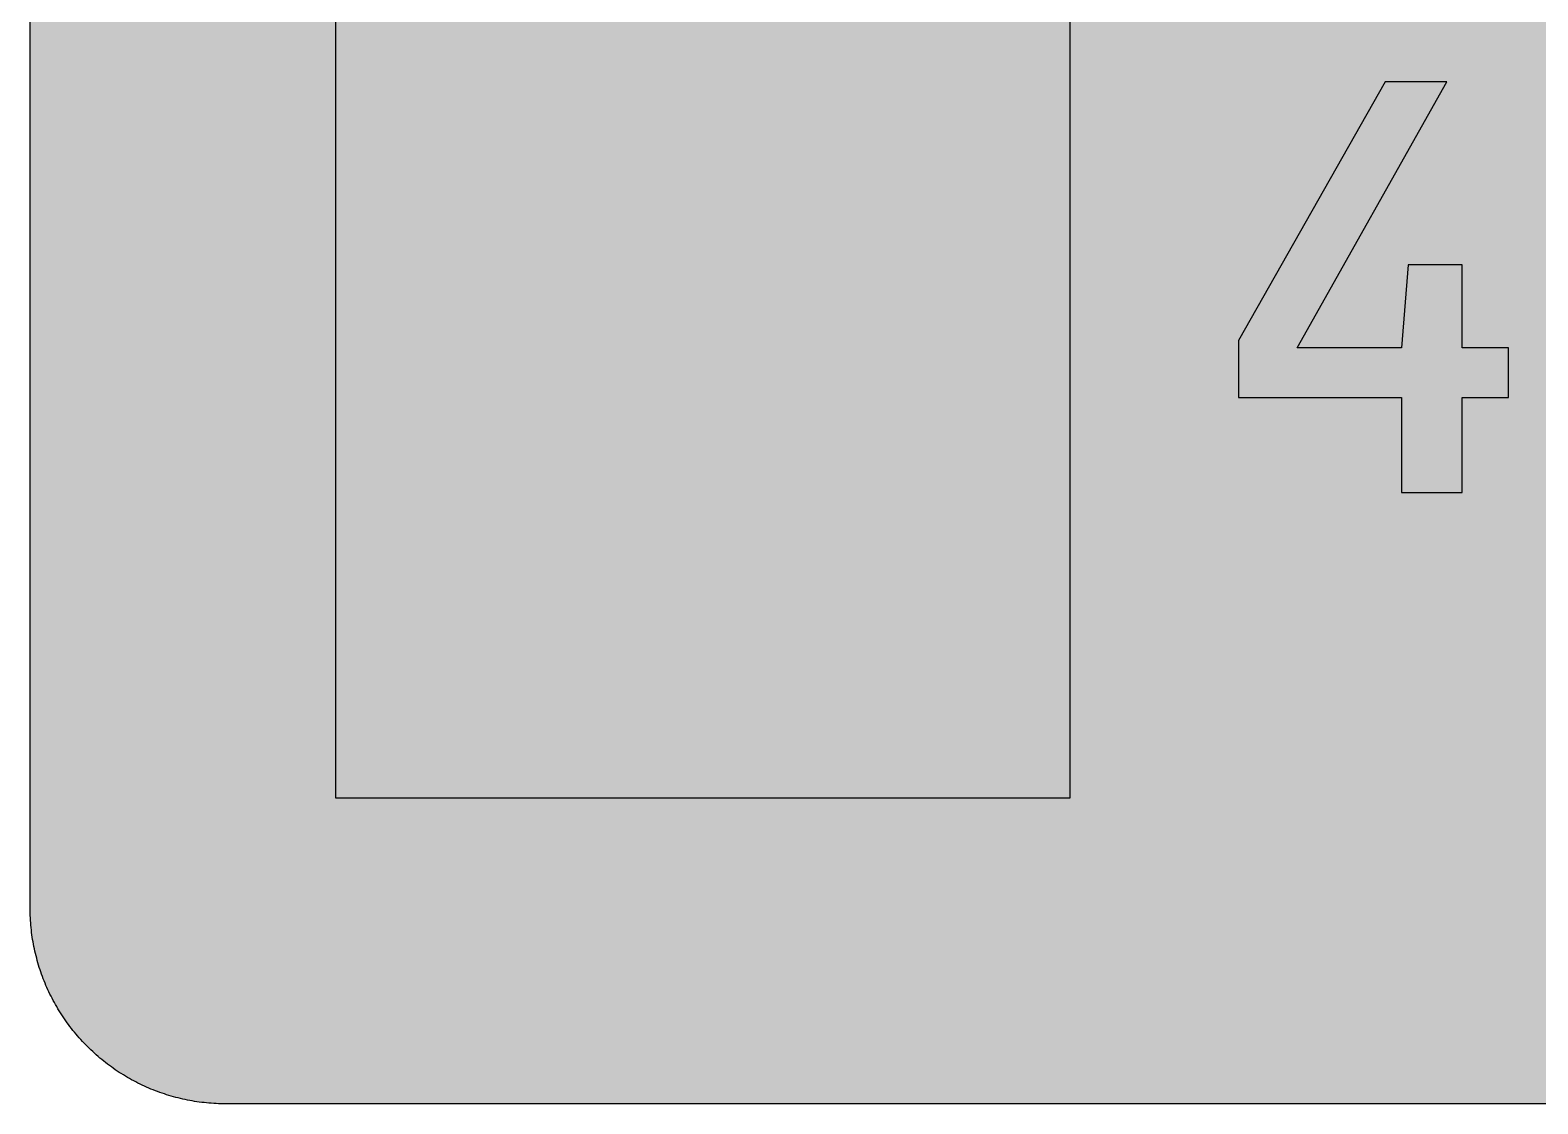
# Model space of a CAD drawing. Header units: millimetres. Extents: x 0 to 212, y 0 to 116.
# Drawn here: x 0.1 to 108.8, y 0.1 to 77.5 of the extents above; entities that cross this region are included whole.
import ezdxf

# ---------------------------------------------------------------- set-up
doc = ezdxf.new("R2010")
doc.units = ezdxf.units.MM

msp = doc.modelspace()

# ---------------------------------------------------------------- hatches: boundary and pattern name
for color, points in [(254, [(14.1633, 0.0536), (13.9878, 0.0533), (13.8125, 0.0559), (13.6373, 0.061), (13.462, 0.0686), (13.2893, 0.0787), (13.114, 0.0914), (12.9413, 0.1041), (12.7686, 0.1219), (12.5959, 0.1397), (12.4231, 0.16), (12.2504, 0.1829), (12.0777, 0.2057), (11.9075, 0.2337), (11.7373, 0.2616), (11.5672, 0.2921), (11.397, 0.3251), (11.2268, 0.3607), (11.0592, 0.3988), (10.8915, 0.4369), (10.7239, 0.4775), (10.5562, 0.5207), (10.3886, 0.5664), (10.2235, 0.6121), (10.0584, 0.6629), (9.8933, 0.7137), (9.7307, 0.7671), (9.5682, 0.8204), (9.4056, 0.8788), (9.2431, 0.9373), (9.083, 0.9982), (8.923, 1.0617), (8.763, 1.1252), (8.6055, 1.1938), (8.4455, 1.2624), (8.2906, 1.331), (8.1331, 1.4046), (7.9781, 1.4783), (7.8232, 1.5545), (7.6708, 1.6332), (7.5184, 1.7145), (7.366, 1.7958), (7.2161, 1.8796), (7.0663, 1.966), (6.919, 2.0523), (6.7716, 2.1438), (6.6243, 2.2352), (6.4795, 2.3266), (6.3348, 2.4232), (6.19, 2.5197), (6.0477, 2.6187), (5.908, 2.7178), (5.7683, 2.8194), (5.6286, 2.9235), (5.4915, 3.0302), (5.3543, 3.1369), (5.2197, 3.2461), (5.0851, 3.3579), (4.953, 3.4722), (4.8209, 3.5865), (4.6914, 3.7033), (4.5644, 3.8202), (4.4348, 3.9395), (4.3104, 4.0615), (4.1859, 4.1859), (4.0615, 4.3104), (3.9395, 4.4348), (3.8202, 4.5618), (3.7033, 4.6914), (3.5865, 4.8209), (3.4722, 4.953), (3.3579, 5.0851), (3.2487, 5.2197), (3.1369, 5.3543), (3.0302, 5.4915), (2.9235, 5.6286), (2.8194, 5.7683), (2.7178, 5.908), (2.6187, 6.0477), (2.5197, 6.19), (2.4232, 6.3348), (2.3266, 6.477), (2.2352, 6.6243), (2.1438, 6.7691), (2.0523, 6.919), (1.966, 7.0663), (1.8796, 7.2161), (1.7958, 7.366), (1.7145, 7.5184), (1.6332, 7.6708), (1.5545, 7.8232), (1.4783, 7.9781), (1.4046, 8.1331), (1.331, 8.2906), (1.2598, 8.4455), (1.1913, 8.603), (1.1252, 8.763), (1.0592, 8.923), (0.9982, 9.083), (0.9373, 9.2431), (0.8763, 9.4056), (0.8204, 9.5682), (0.7645, 9.7307), (0.7112, 9.8933), (0.6604, 10.0584), (0.6121, 10.2235), (0.5639, 10.3911), (0.5207, 10.5562), (0.4775, 10.7239), (0.4343, 10.8915), (0.3962, 11.0592), (0.3607, 11.2268), (0.3251, 11.397), (0.2921, 11.5672), (0.2616, 11.7373), (0.2311, 11.9075), (0.2057, 12.0802), (0.1803, 12.2504), (0.1575, 12.4231), (0.1372, 12.5959), (0.1194, 12.7686), (0.1041, 12.9413), (0.0889, 13.1166), (0.0787, 13.2893), (0.0686, 13.4645), (0.061, 13.6373), (0.0559, 13.8125), (0.0508, 13.9878), (0.0508, 14.163), (0.0522, 102.3592), (0.0508, 102.5322), (0.0559, 102.7074), (0.061, 102.8827), (0.0686, 103.058), (0.0787, 103.2307), (0.0889, 103.4059), (0.1041, 103.5787), (0.1194, 103.7514), (0.1372, 103.9241), (0.1575, 104.0968), (0.1803, 104.2695), (0.2057, 104.4423), (0.2311, 104.6124), (0.2616, 104.7826), (0.2921, 104.9528), (0.3251, 105.123), (0.3607, 105.2932), (0.3962, 105.4608), (0.4343, 105.6284), (0.4775, 105.7961), (0.5207, 105.9637), (0.5639, 106.1314), (0.6121, 106.2965), (0.6604, 106.4616), (0.7112, 106.6267), (0.7645, 106.7892), (0.8204, 106.9518), (0.8763, 107.1143), (0.9373, 107.2769), (0.9982, 107.4369), (1.0592, 107.5969), (1.1252, 107.757), (1.1913, 107.9144), (1.2598, 108.0745), (1.331, 108.2294), (1.4046, 108.3869), (1.4783, 108.5418), (1.5545, 108.6968), (1.6332, 108.8492), (1.7145, 109.0016), (1.7958, 109.154), (1.8796, 109.3038), (1.966, 109.4537), (2.0523, 109.601), (2.1438, 109.7483), (2.2352, 109.8956), (2.3266, 110.0404), (2.4232, 110.1852), (2.5197, 110.33), (2.6187, 110.4722), (2.7178, 110.6119), (2.8194, 110.7516), (2.9235, 110.8913), (3.0302, 111.0285), (3.1369, 111.1656), (3.2487, 111.3003), (3.3579, 111.4349), (3.4722, 111.567), (3.5865, 111.699), (3.7033, 111.8286), (3.8202, 111.9556), (3.9395, 112.0851), (4.0615, 112.2096), (4.1859, 112.334), (4.3104, 112.4585), (4.4348, 112.5804), (4.5644, 112.6998), (4.6914, 112.8166), (4.8209, 112.9335), (4.953, 113.0478), (5.0851, 113.1621), (5.2197, 113.2713), (5.3543, 113.3831), (5.4915, 113.4897), (5.6286, 113.5964), (5.7683, 113.7006), (5.908, 113.8022), (6.0477, 113.9012), (6.19, 114.0003), (6.3348, 114.0968), (6.4795, 114.1933), (6.6243, 114.2848), (6.7716, 114.3762), (6.919, 114.4676), (7.0663, 114.554), (7.2161, 114.6404), (7.366, 114.7242), (7.5184, 114.8055), (7.6708, 114.8867), (7.8232, 114.9655), (7.9781, 115.0417), (8.1331, 115.1153), (8.2906, 115.189), (8.4455, 115.2601), (8.6055, 115.3287), (8.763, 115.3947), (8.923, 115.4608), (9.083, 115.5217), (9.2431, 115.5827), (9.4056, 115.6437), (9.5682, 115.6995), (9.7307, 115.7554), (9.8933, 115.8088), (10.0584, 115.8596), (10.2235, 115.9078), (10.3886, 115.9561), (10.5562, 115.9993), (10.7239, 116.0424), (10.8915, 116.0856), (11.0592, 116.1237), (11.2268, 116.1593), (11.397, 116.1948), (11.5672, 116.2279), (11.7373, 116.2583), (11.9075, 116.2888), (12.0777, 116.3142), (12.2504, 116.3396), (12.4231, 116.3625), (12.5959, 116.3828), (12.7686, 116.4006), (12.9413, 116.4158), (13.114, 116.4311), (13.2893, 116.4412), (13.462, 116.4514), (13.6373, 116.459), (13.8125, 116.4641), (13.9878, 116.4692), (14.163, 116.4692), (197.6078, 116.4703), (197.7822, 116.4692), (197.9574, 116.4641), (198.1327, 116.459), (198.3054, 116.4514), (198.4807, 116.4412), (198.6534, 116.4311), (198.8287, 116.4158), (199.0014, 116.4006), (199.1741, 116.3828), (199.3468, 116.3625), (199.5195, 116.3396), (199.6897, 116.3142), (199.8624, 116.2888), (200.0326, 116.2583), (200.2028, 116.2279), (200.373, 116.1948), (200.5432, 116.1593), (200.7108, 116.1237), (200.8784, 116.0856), (201.0461, 116.0424), (201.2137, 115.9993), (201.3788, 115.9561), (201.5465, 115.9078), (201.7116, 115.8596), (201.8767, 115.8088), (202.0392, 115.7554), (202.2018, 115.6995), (202.3643, 115.6437), (202.5269, 115.5827), (202.6869, 115.5217), (202.8469, 115.4608), (203.007, 115.3947), (203.167, 115.3287), (203.3245, 115.2601), (203.4794, 115.189), (203.6369, 115.1153), (203.7918, 115.0417), (203.9468, 114.9655), (204.0992, 114.8867), (204.2516, 114.8055), (204.404, 114.7242), (204.5538, 114.6404), (204.7037, 114.554), (204.8535, 114.4676), (205.0009, 114.3762), (205.1456, 114.2848), (205.293, 114.1933), (205.4352, 114.0968), (205.58, 114.0003), (205.7222, 113.9012), (205.8619, 113.8022), (206.0016, 113.7006), (206.1413, 113.5964), (206.2785, 113.4897), (206.4156, 113.3831), (206.5503, 113.2713), (206.6849, 113.1621), (206.817, 113.0478), (206.949, 112.9335), (207.0786, 112.8166), (207.2081, 112.6998), (207.3351, 112.5804), (207.4596, 112.4585), (207.584, 112.334), (207.7085, 112.2096), (207.8304, 112.0851), (207.9498, 111.9556), (208.0666, 111.8286), (208.1835, 111.699), (208.2978, 111.567), (208.4121, 111.4349), (208.5238, 111.3003), (208.6331, 111.1656), (208.7397, 111.0285), (208.8464, 110.8913), (208.9506, 110.7516), (209.0522, 110.6119), (209.1512, 110.4722), (209.2503, 110.33), (209.3468, 110.1852), (209.4433, 110.0404), (209.5348, 109.8956), (209.6262, 109.7483), (209.7176, 109.601), (209.804, 109.4537), (209.8904, 109.3038), (209.9742, 109.154), (210.0555, 109.0016), (210.1367, 108.8492), (210.2155, 108.6968), (210.2917, 108.5418), (210.3653, 108.3869), (210.439, 108.2294), (210.5076, 108.0745), (210.5762, 107.9144), (210.6447, 107.757), (210.7082, 107.5969), (210.7717, 107.4369), (210.8327, 107.2769), (210.8911, 107.1143), (210.9495, 106.9518), (211.0029, 106.7892), (211.0562, 106.6267), (211.107, 106.4616), (211.1578, 106.2965), (211.2035, 106.1314), (211.2493, 105.9637), (211.2924, 105.7961), (211.3331, 105.6284), (211.3712, 105.4608), (211.4093, 105.2932), (211.4448, 105.123), (211.4779, 104.9528), (211.5083, 104.7826), (211.5363, 104.6124), (211.5642, 104.4423), (211.5871, 104.2695), (211.6099, 104.0968), (211.6303, 103.9241), (211.648, 103.7514), (211.6658, 103.5787), (211.6785, 103.4059), (211.6912, 103.2307), (211.7014, 103.058), (211.709, 102.8827), (211.7141, 102.7074), (211.7166, 102.5322), (211.7166, 102.3569), (211.7189, 14.1647), (211.7166, 13.9878), (211.7141, 13.8125), (211.709, 13.6373), (211.7014, 13.4645), (211.6912, 13.2893), (211.6785, 13.1166), (211.6658, 12.9413), (211.648, 12.7686), (211.6303, 12.5959), (211.6099, 12.4231), (211.5871, 12.2504), (211.5642, 12.0802), (211.5363, 11.9075), (211.5083, 11.7373), (211.4779, 11.5672), (211.4448, 11.397), (211.4093, 11.2268), (211.3712, 11.0592), (211.3331, 10.8915), (211.2924, 10.7239), (211.2493, 10.5562), (211.2035, 10.3911), (211.1578, 10.2235), (211.107, 10.0584), (211.0562, 9.8933), (211.0029, 9.7307), (210.9495, 9.5682), (210.8911, 9.4056), (210.8327, 9.2431), (210.7717, 9.083), (210.7082, 8.923), (210.6447, 8.763), (210.5762, 8.603), (210.5076, 8.4455), (210.439, 8.2906), (210.3653, 8.1331), (210.2917, 7.9781), (210.2155, 7.8232), (210.1367, 7.6708), (210.0555, 7.5184), (209.9742, 7.366), (209.8904, 7.2161), (209.804, 7.0663), (209.7176, 6.919), (209.6262, 6.7691), (209.5348, 6.6243), (209.4433, 6.477), (209.3468, 6.3348), (209.2503, 6.19), (209.1512, 6.0477), (209.0522, 5.908), (208.9506, 5.7683), (208.8464, 5.6286), (208.7397, 5.4915), (208.6331, 5.3543), (208.5238, 5.2197), (208.4121, 5.0851), (208.2978, 4.953), (208.1835, 4.8209), (208.0666, 4.6914), (207.9498, 4.5618), (207.8304, 4.4348), (207.7085, 4.3104), (207.584, 4.1859), (207.4596, 4.0615), (207.3351, 3.9395), (207.2081, 3.8202), (207.0786, 3.7033), (206.949, 3.5865), (206.817, 3.4722), (206.6849, 3.3579), (206.5503, 3.2461), (206.4156, 3.1369), (206.2785, 3.0302), (206.1413, 2.9235), (206.0016, 2.8194), (205.8619, 2.7178), (205.7222, 2.6187), (205.58, 2.5197), (205.4352, 2.4232), (205.293, 2.3266), (205.1456, 2.2352), (205.0009, 2.1438), (204.8535, 2.0523), (204.7037, 1.966), (204.5538, 1.8796), (204.404, 1.7958), (204.2516, 1.7145), (204.0992, 1.6332), (203.9468, 1.5545), (203.7918, 1.4783), (203.6369, 1.4046), (203.4794, 1.331), (203.3245, 1.2624), (203.167, 1.1938), (203.007, 1.1252), (202.8469, 1.0617), (202.6869, 0.9982), (202.5269, 0.9373), (202.3643, 0.8788), (202.2018, 0.8204), (202.0392, 0.7671), (201.8767, 0.7137), (201.7116, 0.6629), (201.5465, 0.6121), (201.3788, 0.5664), (201.2137, 0.5207), (201.0461, 0.4775), (200.8784, 0.4369), (200.7108, 0.3988), (200.5432, 0.3607), (200.373, 0.3251), (200.2028, 0.2921), (200.0326, 0.2616), (199.8624, 0.2337), (199.6897, 0.2057), (199.5195, 0.1829), (199.3468, 0.16), (199.1741, 0.1397), (199.0014, 0.1219), (198.8287, 0.1041), (198.6534, 0.0914), (198.4807, 0.0787), (198.3054, 0.0686), (198.1327, 0.061), (197.9574, 0.0559), (197.7822, 0.0533), (197.6069, 0.0533)]), (144, [(22.1008, 92.6578), (75.0175, 92.6578), (75.0175, 22.1022), (22.1008, 22.1022)]), (59, [(106.6631, 51.0078), (106.6631, 54.6072), (103.3184, 54.6072), (103.3184, 60.5755), (99.4241, 60.5755), (98.9584, 54.6072), (91.4231, 54.6072), (102.2174, 73.7842), (97.7731, 73.7842), (87.1897, 55.1145), (87.1897, 51.0078), (98.9584, 51.0078), (98.9584, 44.1508), (103.3184, 44.1508), (103.3184, 51.0078)])]:
    msp.add_hatch(color=color).paths.add_polyline_path(points)
h = msp.add_hatch(color=59)
h.paths.add_polyline_path([(14.1633, 3.5814), (13.8887, 3.5839), (13.6169, 3.5941), (13.3477, 3.6119), (13.081, 3.6347), (12.8143, 3.6652), (12.5501, 3.7008), (12.2885, 3.7465), (12.0294, 3.7948), (11.7729, 3.8506), (11.5164, 3.9141), (11.2649, 3.9827), (11.016, 4.0564), (10.7671, 4.1351), (10.5232, 4.2215), (10.2819, 4.3129), (10.0432, 4.412), (9.8069, 4.5161), (9.5733, 4.6228), (9.3447, 4.7371), (9.1186, 4.8565), (8.8951, 4.9809), (8.6741, 5.113), (8.4582, 5.2476), (8.2448, 5.3873), (8.0366, 5.5321), (7.8308, 5.682), (7.6276, 5.8369), (7.4295, 5.9969), (7.2365, 6.1595), (7.046, 6.3297), (6.8605, 6.5024), (6.6777, 6.6802), (6.5024, 6.8605), (6.3271, 7.046), (6.1595, 7.2365), (5.9969, 7.432), (5.8369, 7.6302), (5.682, 7.8308), (5.5321, 8.0366), (5.3873, 8.2448), (5.2451, 8.4582), (5.1105, 8.6741), (4.9809, 8.8951), (4.8565, 9.1186), (4.7371, 9.3447), (4.6228, 9.5758), (4.5136, 9.8069), (4.4094, 10.0432), (4.3129, 10.2819), (4.2215, 10.5232), (4.1351, 10.7696), (4.0538, 11.016), (3.9802, 11.2649), (3.9116, 11.5189), (3.8506, 11.7729), (3.7948, 12.0294), (3.744, 12.2911), (3.7008, 12.5527), (3.6627, 12.8143), (3.6322, 13.081), (3.6093, 13.3502), (3.5916, 13.6195), (3.5814, 13.8913), (3.5789, 14.163), (3.58, 102.3592), (3.5814, 102.6312), (3.5916, 102.903), (3.6093, 103.1723), (3.6322, 103.439), (3.6627, 103.7057), (3.7008, 103.9698), (3.744, 104.2314), (3.7948, 104.4905), (3.8506, 104.7471), (3.9116, 105.0036), (3.9802, 105.2551), (4.0538, 105.504), (4.1351, 105.7529), (4.2215, 105.9967), (4.3129, 106.238), (4.4094, 106.4768), (4.5136, 106.713), (4.6228, 106.9467), (4.7371, 107.1753), (4.8565, 107.4014), (4.9809, 107.6249), (5.1105, 107.8459), (5.2451, 108.0618), (5.3873, 108.2751), (5.5321, 108.4834), (5.682, 108.6891), (5.8369, 108.8923), (5.9969, 109.0905), (6.1595, 109.2835), (6.3271, 109.474), (6.5024, 109.6594), (6.6777, 109.8423), (6.8605, 110.0176), (7.046, 110.1928), (7.2365, 110.3605), (7.4295, 110.523), (7.6276, 110.683), (7.8308, 110.838), (8.0366, 110.9878), (8.2448, 111.1326), (8.4582, 111.2749), (8.6741, 111.4095), (8.8951, 111.539), (9.1186, 111.6635), (9.3447, 111.7829), (9.5733, 111.8972), (9.8069, 112.0064), (10.0432, 112.1105), (10.2819, 112.207), (10.5232, 112.2985), (10.7671, 112.3848), (11.016, 112.4661), (11.2649, 112.5398), (11.5164, 112.6084), (11.7729, 112.6693), (12.0294, 112.7252), (12.2885, 112.776), (12.5501, 112.8192), (12.8143, 112.8573), (13.081, 112.8878), (13.3477, 112.9106), (13.6169, 112.9284), (13.8887, 112.9386), (14.163, 112.9411), (197.6078, 112.9425), (197.8787, 112.9386), (198.1505, 112.9284), (198.4197, 112.9106), (198.689, 112.8878), (198.9557, 112.8573), (199.2173, 112.8192), (199.4789, 112.776), (199.7405, 112.7252), (199.9971, 112.6693), (200.2511, 112.6084), (200.5051, 112.5398), (200.754, 112.4661), (201.0004, 112.3848), (201.2467, 112.2985), (201.488, 112.207), (201.7268, 112.1105), (201.963, 112.0064), (202.1942, 111.8972), (202.4253, 111.7829), (202.6514, 111.6635), (202.8749, 111.539), (203.0959, 111.4095), (203.3118, 111.2749), (203.5251, 111.1326), (203.7334, 110.9878), (203.9391, 110.838), (204.1398, 110.683), (204.3379, 110.523), (204.5335, 110.3605), (204.724, 110.1928), (204.9094, 110.0176), (205.0898, 109.8423), (205.2676, 109.6594), (205.4403, 109.474), (205.6105, 109.2835), (205.773, 109.0905), (205.933, 108.8923), (206.088, 108.6891), (206.2378, 108.4834), (206.3826, 108.2751), (206.5223, 108.0618), (206.6569, 107.8459), (206.789, 107.6249), (206.9135, 107.4014), (207.0329, 107.1753), (207.1472, 106.9467), (207.2538, 106.713), (207.358, 106.4768), (207.457, 106.238), (207.5485, 105.9967), (207.6348, 105.7529), (207.7136, 105.504), (207.7872, 105.2551), (207.8558, 105.0036), (207.9193, 104.7471), (207.9752, 104.4905), (208.0235, 104.2314), (208.0692, 103.9698), (208.1047, 103.7057), (208.1352, 103.439), (208.1581, 103.1723), (208.1759, 102.903), (208.186, 102.6312), (208.1911, 102.3569), (208.1911, 14.1647), (208.186, 13.8913), (208.1759, 13.6195), (208.1581, 13.3502), (208.1352, 13.081), (208.1047, 12.8143), (208.0692, 12.5527), (208.0235, 12.2911), (207.9752, 12.0294), (207.9193, 11.7729), (207.8558, 11.5189), (207.7872, 11.2649), (207.7136, 11.016), (207.6348, 10.7696), (207.5485, 10.5232), (207.457, 10.2819), (207.358, 10.0432), (207.2538, 9.8069), (207.1472, 9.5758), (207.0329, 9.3447), (206.9135, 9.1186), (206.789, 8.8951), (206.6569, 8.6741), (206.5223, 8.4582), (206.3826, 8.2448), (206.2378, 8.0366), (206.088, 7.8308), (205.933, 7.6302), (205.773, 7.432), (205.6105, 7.2365), (205.4403, 7.046), (205.2676, 6.8605), (205.0898, 6.6802), (204.9094, 6.5024), (204.724, 6.3297), (204.5335, 6.1595), (204.3379, 5.9969), (204.1398, 5.8369), (203.9391, 5.682), (203.7334, 5.5321), (203.5251, 5.3873), (203.3118, 5.2476), (203.0959, 5.113), (202.8749, 4.9809), (202.6514, 4.8565), (202.4253, 4.7371), (202.1942, 4.6228), (201.963, 4.5161), (201.7268, 4.412), (201.488, 4.3129), (201.2467, 4.2215), (201.0004, 4.1351), (200.754, 4.0564), (200.5051, 3.9827), (200.2511, 3.9141), (199.9971, 3.8506), (199.7405, 3.7948), (199.4789, 3.7465), (199.2173, 3.7008), (198.9557, 3.6652), (198.689, 3.6347), (198.4197, 3.6119), (198.1505, 3.5941), (197.8787, 3.5839), (197.6069, 3.5789)])
h.paths.add_polyline_path([(14.1633, 8.8731), (14.0259, 8.8748), (13.8887, 8.8798), (13.7541, 8.8875), (13.622, 8.9002), (13.4874, 8.9154), (13.3553, 8.9332), (13.2258, 8.9535), (13.0962, 8.9789), (12.9667, 9.0068), (12.8397, 9.0373), (12.7127, 9.0729), (12.5882, 9.1084), (12.4663, 9.1491), (12.3419, 9.1923), (12.2225, 9.238), (12.1031, 9.2888), (11.9837, 9.3396), (11.8694, 9.3929), (11.7526, 9.4513), (11.6408, 9.5098), (11.5291, 9.5733), (11.4198, 9.6368), (11.3106, 9.7053), (11.2039, 9.7765), (11.0998, 9.8476), (10.9957, 9.9238), (10.8966, 10), (10.7975, 10.0787), (10.6985, 10.1625), (10.6045, 10.2464), (10.5105, 10.3327), (10.4216, 10.4216), (10.3327, 10.5131), (10.2464, 10.6045), (10.16, 10.701), (10.0787, 10.7975), (10, 10.8966), (9.9212, 10.9982), (9.8476, 11.0998), (9.7739, 11.2039), (9.7053, 11.3106), (9.6368, 11.4198), (9.5707, 11.5291), (9.5098, 11.6408), (9.4488, 11.7551), (9.3929, 11.8694), (9.337, 11.9863), (9.2862, 12.1031), (9.238, 12.2225), (9.1923, 12.3444), (9.1491, 12.4663), (9.1084, 12.5908), (9.0703, 12.7152), (9.0373, 12.8397), (9.0068, 12.9692), (8.9789, 13.0962), (8.9535, 13.2258), (8.9306, 13.3579), (8.9129, 13.4899), (8.8976, 13.622), (8.8849, 13.7566), (8.8773, 13.8913), (8.8722, 14.0259), (8.8697, 14.163), (8.8717, 102.3592), (8.8722, 102.4941), (8.8773, 102.6312), (8.8849, 102.7659), (8.8976, 102.8979), (8.9129, 103.0326), (8.9306, 103.1646), (8.9535, 103.2942), (8.9789, 103.4237), (9.0068, 103.5533), (9.0373, 103.6803), (9.0703, 103.8073), (9.1084, 103.9317), (9.1491, 104.0536), (9.1923, 104.1781), (9.238, 104.2975), (9.2862, 104.4169), (9.337, 104.5362), (9.3929, 104.6505), (9.4488, 104.7674), (9.5098, 104.8791), (9.5707, 104.9909), (9.6368, 105.1001), (9.7053, 105.2093), (9.7739, 105.316), (9.8476, 105.4202), (9.9212, 105.5243), (10, 105.6234), (10.0787, 105.7224), (10.16, 105.8215), (10.2464, 105.9155), (10.3327, 106.0094), (10.4216, 106.0983), (10.5105, 106.1872), (10.6045, 106.2736), (10.6985, 106.36), (10.7975, 106.4412), (10.8966, 106.52), (10.9957, 106.5987), (11.0998, 106.6724), (11.2039, 106.746), (11.3106, 106.8146), (11.4198, 106.8832), (11.5291, 106.9492), (11.6408, 107.0102), (11.7526, 107.0712), (11.8694, 107.127), (11.9837, 107.1829), (12.1031, 107.2337), (12.2225, 107.282), (12.3419, 107.3277), (12.4663, 107.3709), (12.5882, 107.4115), (12.7127, 107.4496), (12.8397, 107.4826), (12.9667, 107.5131), (13.0962, 107.5411), (13.2258, 107.5665), (13.3553, 107.5893), (13.4874, 107.6071), (13.622, 107.6223), (13.7541, 107.635), (13.8887, 107.6427), (14.0259, 107.6477), (14.163, 107.6503), (197.6078, 107.6508), (197.7441, 107.6477), (197.8787, 107.6427), (198.0133, 107.635), (198.1479, 107.6223), (198.28, 107.6071), (198.4121, 107.5893), (198.5442, 107.5665), (198.6737, 107.5411), (198.8007, 107.5131), (198.9303, 107.4826), (199.0547, 107.4496), (199.1792, 107.4115), (199.3036, 107.3709), (199.4256, 107.3277), (199.5475, 107.282), (199.6669, 107.2337), (199.7837, 107.1829), (199.9005, 107.127), (200.0148, 107.0712), (200.1291, 107.0102), (200.2409, 106.9492), (200.3501, 106.8832), (200.4593, 106.8146), (200.566, 106.746), (200.6702, 106.6724), (200.7718, 106.5987), (200.8734, 106.52), (200.9724, 106.4412), (201.0689, 106.36), (201.1655, 106.2736), (201.2569, 106.1872), (201.3483, 106.0983), (201.4372, 106.0094), (201.5236, 105.9155), (201.6074, 105.8215), (201.6912, 105.7224), (201.77, 105.6234), (201.8462, 105.5243), (201.9224, 105.4202), (201.9935, 105.316), (202.0646, 105.2093), (202.1332, 105.1001), (202.1967, 104.9909), (202.2602, 104.8791), (202.3186, 104.7674), (202.377, 104.6505), (202.4304, 104.5362), (202.4812, 104.4169), (202.532, 104.2975), (202.5777, 104.1781), (202.6209, 104.0536), (202.6615, 103.9317), (202.6971, 103.8073), (202.7326, 103.6803), (202.7631, 103.5533), (202.7911, 103.4237), (202.8165, 103.2942), (202.8368, 103.1646), (202.8546, 103.0326), (202.8698, 102.8979), (202.8825, 102.7659), (202.8901, 102.6312), (202.8952, 102.4941), (202.8977, 102.3569), (202.8994, 14.1647), (202.8952, 14.0259), (202.8901, 13.8913), (202.8825, 13.7566), (202.8698, 13.622), (202.8546, 13.4899), (202.8368, 13.3579), (202.8165, 13.2258), (202.7911, 13.0962), (202.7631, 12.9692), (202.7326, 12.8397), (202.6971, 12.7152), (202.6615, 12.5908), (202.6209, 12.4663), (202.5777, 12.3444), (202.532, 12.2225), (202.4812, 12.1031), (202.4304, 11.9863), (202.377, 11.8694), (202.3186, 11.7551), (202.2602, 11.6408), (202.1967, 11.5291), (202.1332, 11.4198), (202.0646, 11.3106), (201.9935, 11.2039), (201.9224, 11.0998), (201.8462, 10.9982), (201.77, 10.8966), (201.6912, 10.7975), (201.6074, 10.701), (201.5236, 10.6045), (201.4372, 10.5131), (201.3483, 10.4216), (201.2569, 10.3327), (201.1655, 10.2464), (201.0689, 10.1625), (200.9724, 10.0787), (200.8734, 10), (200.7718, 9.9238), (200.6702, 9.8476), (200.566, 9.7765), (200.4593, 9.7053), (200.3501, 9.6368), (200.2409, 9.5733), (200.1291, 9.5098), (200.0148, 9.4513), (199.9005, 9.3929), (199.7837, 9.3396), (199.6669, 9.2888), (199.5475, 9.238), (199.4256, 9.1923), (199.3036, 9.1491), (199.1792, 9.1084), (199.0547, 9.0729), (198.9303, 9.0373), (198.8007, 9.0068), (198.6737, 8.9789), (198.5442, 8.9535), (198.4121, 8.9332), (198.28, 8.9154), (198.1479, 8.9002), (198.0133, 8.8875), (197.8787, 8.8798), (197.7441, 8.8748), (197.6069, 8.8722)], flags=16)
h = msp.add_hatch(color=254)
h.paths.add_polyline_path([(48.5592, 62.0832), (44.4638, 77.3698), (52.6563, 77.3698)])
h.paths.add_polyline_path([(40.4068, 26.8055), (40.3733, 26.8046), (40.3403, 26.8046), (40.3098, 26.8072), (40.2768, 26.8097), (40.2463, 26.8148), (40.2133, 26.8199), (40.1828, 26.8249), (40.1523, 26.83), (40.1218, 26.8351), (40.0914, 26.8427), (40.0609, 26.8529), (40.0329, 26.8605), (40.0025, 26.8707), (39.9745, 26.8808), (39.9466, 26.891), (39.9161, 26.9037), (39.8882, 26.9138), (39.8628, 26.9265), (39.8348, 26.9418), (39.8069, 26.9545), (39.7815, 26.9697), (39.7561, 26.985), (39.7281, 27.0027), (39.7053, 27.018), (39.6799, 27.0358), (39.6545, 27.0535), (39.6316, 27.0713), (39.6088, 27.0891), (39.5834, 27.1094), (39.563, 27.1297), (39.5402, 27.1501), (39.5173, 27.1704), (39.497, 27.1932), (39.4767, 27.2136), (39.4564, 27.2364), (39.4386, 27.2593), (39.4183, 27.2847), (39.4005, 27.3075), (39.3827, 27.3329), (39.3649, 27.3558), (39.3497, 27.3812), (39.3319, 27.4066), (39.3167, 27.4345), (39.3014, 27.4599), (39.2887, 27.4879), (39.276, 27.5133), (39.2633, 27.5412), (39.2506, 27.5692), (39.2379, 27.5971), (39.2278, 27.6276), (39.2176, 27.6555), (39.2074, 27.686), (39.1998, 27.7139), (39.1897, 27.7444), (39.1846, 27.7749), (39.177, 27.8054), (39.1719, 27.8359), (39.1668, 27.8663), (39.1617, 27.8994), (39.1566, 27.9298), (39.1541, 27.9603), (39.1541, 27.9933), (39.1516, 28.0264), (39.1516, 28.0568), (39.1527, 44.3657), (39.1516, 44.3967), (39.1541, 44.4297), (39.1541, 44.4602), (39.1566, 44.4932), (39.1617, 44.5237), (39.1668, 44.5567), (39.1719, 44.5872), (39.177, 44.6176), (39.1846, 44.6481), (39.1897, 44.6786), (39.1998, 44.7091), (39.2074, 44.737), (39.2176, 44.7675), (39.2278, 44.7954), (39.2379, 44.8234), (39.2506, 44.8539), (39.2633, 44.8818), (39.276, 44.9072), (39.2887, 44.9351), (39.3014, 44.9631), (39.3167, 44.9885), (39.3319, 45.0139), (39.3497, 45.0418), (39.3649, 45.0647), (39.3827, 45.0901), (39.4005, 45.1155), (39.4183, 45.1383), (39.4386, 45.1612), (39.4564, 45.1866), (39.4767, 45.2069), (39.497, 45.2298), (39.5173, 45.2526), (39.5402, 45.273), (39.563, 45.2933), (39.5834, 45.3136), (39.6088, 45.3314), (39.6316, 45.3517), (39.6545, 45.3695), (39.6799, 45.3873), (39.7053, 45.405), (39.7281, 45.4203), (39.7561, 45.4381), (39.7815, 45.4533), (39.8069, 45.4685), (39.8348, 45.4812), (39.8628, 45.4939), (39.8882, 45.5066), (39.9161, 45.5193), (39.9466, 45.532), (39.9745, 45.5422), (40.0025, 45.5524), (40.0329, 45.5625), (40.0609, 45.5701), (40.0914, 45.5803), (40.1218, 45.5854), (40.1523, 45.593), (40.1828, 45.5981), (40.2133, 45.6032), (40.2463, 45.6082), (40.2768, 45.6133), (40.3098, 45.6159), (40.3403, 45.6159), (40.3733, 45.6184), (40.4063, 45.6184), (56.7133, 45.6198), (56.7436, 45.6184), (56.7766, 45.6159), (56.8096, 45.6159), (56.8401, 45.6133), (56.8706, 45.6082), (56.9036, 45.6032), (56.9341, 45.5981), (56.9646, 45.593), (56.9951, 45.5854), (57.0255, 45.5803), (57.056, 45.5701), (57.084, 45.5625), (57.1144, 45.5524), (57.1424, 45.5422), (57.1729, 45.532), (57.2008, 45.5193), (57.2287, 45.5066), (57.2567, 45.4939), (57.2821, 45.4812), (57.31, 45.4685), (57.3354, 45.4533), (57.3634, 45.4381), (57.3888, 45.4203), (57.4142, 45.405), (57.437, 45.3873), (57.4624, 45.3695), (57.4853, 45.3517), (57.5107, 45.3314), (57.5335, 45.3136), (57.5564, 45.2933), (57.5767, 45.273), (57.5996, 45.2526), (57.6199, 45.2298), (57.6402, 45.2069), (57.6605, 45.1866), (57.6809, 45.1612), (57.6986, 45.1383), (57.7164, 45.1155), (57.7342, 45.0901), (57.752, 45.0647), (57.7672, 45.0418), (57.785, 45.0139), (57.8002, 44.9885), (57.8155, 44.9631), (57.8282, 44.9351), (57.8434, 44.9072), (57.8561, 44.8818), (57.8663, 44.8539), (57.879, 44.8234), (57.8891, 44.7954), (57.8993, 44.7675), (57.9095, 44.737), (57.9171, 44.7091), (57.9272, 44.6786), (57.9349, 44.6481), (57.9399, 44.6176), (57.945, 44.5872), (57.9501, 44.5567), (57.9552, 44.5237), (57.9603, 44.4932), (57.9628, 44.4602), (57.9653, 44.4297), (57.9653, 44.3967), (57.9653, 44.3636), (57.967, 28.0592), (57.9653, 28.0264), (57.9653, 27.9933), (57.9628, 27.9603), (57.9603, 27.9298), (57.9552, 27.8994), (57.9501, 27.8663), (57.945, 27.8359), (57.9399, 27.8054), (57.9349, 27.7749), (57.9272, 27.7444), (57.9171, 27.7139), (57.9095, 27.686), (57.8993, 27.6555), (57.8891, 27.6276), (57.879, 27.5971), (57.8663, 27.5692), (57.8561, 27.5412), (57.8434, 27.5133), (57.8282, 27.4879), (57.8155, 27.4599), (57.8002, 27.4345), (57.785, 27.4066), (57.7672, 27.3812), (57.752, 27.3558), (57.7342, 27.3329), (57.7164, 27.3075), (57.6986, 27.2847), (57.6809, 27.2593), (57.6605, 27.2364), (57.6402, 27.2136), (57.6199, 27.1932), (57.5996, 27.1704), (57.5767, 27.1501), (57.5564, 27.1297), (57.5335, 27.1094), (57.5107, 27.0891), (57.4853, 27.0713), (57.4624, 27.0535), (57.437, 27.0358), (57.4142, 27.018), (57.3888, 27.0027), (57.3634, 26.985), (57.3354, 26.9697), (57.31, 26.9545), (57.2821, 26.9418), (57.2567, 26.9265), (57.2287, 26.9138), (57.2008, 26.9037), (57.1729, 26.891), (57.1424, 26.8808), (57.1144, 26.8707), (57.084, 26.8605), (57.056, 26.8529), (57.0255, 26.8427), (56.9951, 26.8351), (56.9646, 26.83), (56.9341, 26.8249), (56.9036, 26.8199), (56.8706, 26.8148), (56.8401, 26.8097), (56.8096, 26.8072), (56.7766, 26.8046), (56.7436, 26.8046), (56.7131, 26.8046)], flags=16)
h.paths.add_polyline_path([(40.4068, 27.2754), (40.386, 27.2745), (40.3657, 27.2745), (40.3454, 27.2771), (40.325, 27.2771), (40.3047, 27.2796), (40.2869, 27.2821), (40.2666, 27.2872), (40.2488, 27.2898), (40.2285, 27.2948), (40.2107, 27.2999), (40.1904, 27.305), (40.1726, 27.3101), (40.1549, 27.3152), (40.1371, 27.3228), (40.1193, 27.3279), (40.1015, 27.3355), (40.0837, 27.3431), (40.066, 27.3507), (40.0482, 27.3609), (40.0329, 27.3685), (40.0152, 27.3787), (39.9999, 27.3888), (39.9821, 27.3964), (39.9669, 27.4091), (39.9517, 27.4193), (39.9364, 27.4295), (39.9212, 27.4422), (39.9059, 27.4523), (39.8932, 27.465), (39.878, 27.4777), (39.8653, 27.4904), (39.8501, 27.5031), (39.8374, 27.5184), (39.8247, 27.5311), (39.812, 27.5463), (39.8018, 27.559), (39.7891, 27.5742), (39.7764, 27.5895), (39.7662, 27.6047), (39.7561, 27.62), (39.7459, 27.6352), (39.7358, 27.6504), (39.7256, 27.6682), (39.7154, 27.6835), (39.7078, 27.7012), (39.6977, 27.719), (39.69, 27.7368), (39.6824, 27.752), (39.6748, 27.7698), (39.6697, 27.7876), (39.6621, 27.8079), (39.657, 27.8257), (39.6519, 27.8435), (39.6469, 27.8613), (39.6418, 27.8816), (39.6367, 27.8994), (39.6342, 27.9197), (39.6316, 27.9375), (39.6265, 27.9578), (39.6265, 27.9781), (39.624, 27.9984), (39.6215, 28.0187), (39.6215, 28.0365), (39.6215, 28.0568), (39.6226, 44.3657), (39.6215, 44.384), (39.6215, 44.4043), (39.624, 44.4246), (39.6265, 44.4449), (39.6265, 44.4652), (39.6316, 44.483), (39.6342, 44.5033), (39.6367, 44.5211), (39.6418, 44.5414), (39.6469, 44.5592), (39.6519, 44.5795), (39.657, 44.5973), (39.6621, 44.6151), (39.6697, 44.6329), (39.6748, 44.6507), (39.6824, 44.6684), (39.69, 44.6862), (39.6977, 44.704), (39.7078, 44.7218), (39.7154, 44.737), (39.7256, 44.7548), (39.7358, 44.77), (39.7459, 44.7878), (39.7561, 44.8031), (39.7662, 44.8183), (39.7764, 44.8335), (39.7891, 44.8488), (39.8018, 44.864), (39.812, 44.8767), (39.8247, 44.892), (39.8374, 44.9047), (39.8501, 44.9199), (39.8653, 44.9326), (39.878, 44.9453), (39.8932, 44.958), (39.9059, 44.9682), (39.9212, 44.9809), (39.9364, 44.9936), (39.9517, 45.0037), (39.9669, 45.0139), (39.9821, 45.024), (39.9999, 45.0342), (40.0152, 45.0444), (40.0329, 45.0545), (40.0482, 45.0621), (40.066, 45.0723), (40.0837, 45.0799), (40.1015, 45.0875), (40.1193, 45.0952), (40.1371, 45.1002), (40.1549, 45.1079), (40.1726, 45.1129), (40.1904, 45.118), (40.2107, 45.1231), (40.2285, 45.1282), (40.2488, 45.1333), (40.2666, 45.1358), (40.2869, 45.1383), (40.3047, 45.1434), (40.325, 45.1434), (40.3454, 45.146), (40.3657, 45.1485), (40.386, 45.1485), (40.4063, 45.1485), (56.7133, 45.1499), (56.7334, 45.1485), (56.7512, 45.1485), (56.7715, 45.146), (56.7919, 45.1434), (56.8122, 45.1434), (56.8325, 45.1383), (56.8503, 45.1358), (56.8706, 45.1333), (56.8884, 45.1282), (56.9087, 45.1231), (56.9265, 45.118), (56.9443, 45.1129), (56.962, 45.1079), (56.9824, 45.1002), (57.0001, 45.0952), (57.0179, 45.0875), (57.0332, 45.0799), (57.0509, 45.0723), (57.0687, 45.0621), (57.0865, 45.0545), (57.1017, 45.0444), (57.1195, 45.0342), (57.1348, 45.024), (57.15, 45.0139), (57.1652, 45.0037), (57.1805, 44.9936), (57.1957, 44.9809), (57.211, 44.9682), (57.2237, 44.958), (57.2389, 44.9453), (57.2516, 44.9326), (57.2668, 44.9199), (57.2795, 44.9047), (57.2922, 44.892), (57.3049, 44.8767), (57.3176, 44.864), (57.3278, 44.8488), (57.3405, 44.8335), (57.3507, 44.8183), (57.3608, 44.8031), (57.3735, 44.7878), (57.3811, 44.77), (57.3913, 44.7548), (57.4015, 44.737), (57.4091, 44.7218), (57.4192, 44.704), (57.4269, 44.6862), (57.4345, 44.6684), (57.4421, 44.6507), (57.4472, 44.6329), (57.4548, 44.6151), (57.4599, 44.5973), (57.465, 44.5795), (57.47, 44.5592), (57.4751, 44.5414), (57.4802, 44.5211), (57.4827, 44.5033), (57.4878, 44.483), (57.4904, 44.4652), (57.4929, 44.4449), (57.4929, 44.4246), (57.4954, 44.4043), (57.4954, 44.384), (57.4954, 44.3636), (57.4971, 28.0592), (57.4954, 28.0365), (57.4954, 28.0187), (57.4929, 27.9984), (57.4929, 27.9781), (57.4904, 27.9578), (57.4878, 27.9375), (57.4827, 27.9197), (57.4802, 27.8994), (57.4751, 27.8816), (57.47, 27.8613), (57.465, 27.8435), (57.4599, 27.8257), (57.4548, 27.8079), (57.4472, 27.7876), (57.4421, 27.7698), (57.4345, 27.752), (57.4269, 27.7368), (57.4192, 27.719), (57.4091, 27.7012), (57.4015, 27.6835), (57.3913, 27.6682), (57.3811, 27.6504), (57.3735, 27.6352), (57.3608, 27.62), (57.3507, 27.6047), (57.3405, 27.5895), (57.3278, 27.5742), (57.3176, 27.559), (57.3049, 27.5463), (57.2922, 27.5311), (57.2795, 27.5184), (57.2668, 27.5031), (57.2516, 27.4904), (57.2389, 27.4777), (57.2237, 27.465), (57.211, 27.4523), (57.1957, 27.4422), (57.1805, 27.4295), (57.1652, 27.4193), (57.15, 27.4091), (57.1348, 27.3964), (57.1195, 27.3888), (57.1017, 27.3787), (57.0865, 27.3685), (57.0687, 27.3609), (57.0509, 27.3507), (57.0332, 27.3431), (57.0179, 27.3355), (57.0001, 27.3279), (56.9824, 27.3228), (56.962, 27.3152), (56.9443, 27.3101), (56.9265, 27.305), (56.9087, 27.2999), (56.8884, 27.2948), (56.8706, 27.2898), (56.8503, 27.2872), (56.8325, 27.2821), (56.8122, 27.2796), (56.7919, 27.2771), (56.7715, 27.2771), (56.7512, 27.2745), (56.7334, 27.2745), (56.7131, 27.2745)], flags=16)
h.paths.add_polyline_path([(44.0133, 29.6277), (44.0133, 42.7976), (49.1878, 42.7976), (49.2887, 42.7939), (49.3928, 42.7914), (49.4944, 42.7838), (49.596, 42.7761), (49.6951, 42.7634), (49.7942, 42.7507), (49.8932, 42.733), (49.9923, 42.7152), (50.0888, 42.6949), (50.1853, 42.6695), (50.2818, 42.6441), (50.3758, 42.6161), (50.4698, 42.5856), (50.5612, 42.5526), (50.6527, 42.5196), (50.7416, 42.4815), (50.8305, 42.4434), (50.9194, 42.4028), (51.0057, 42.3596), (51.0921, 42.3139), (51.1759, 42.2656), (51.2597, 42.2173), (51.341, 42.1665), (51.4223, 42.1132), (51.501, 42.0599), (51.5772, 42.0014), (51.6534, 41.943), (51.7296, 41.8821), (51.8033, 41.8211), (51.8744, 41.7576), (51.9455, 41.6916), (52.0141, 41.6255), (52.0802, 41.5569), (52.1462, 41.4858), (52.2097, 41.4147), (52.2707, 41.341), (52.3316, 41.2674), (52.39, 41.1912), (52.4459, 41.1124), (52.5018, 41.0337), (52.5551, 40.9524), (52.6059, 40.8711), (52.6542, 40.7873), (52.7025, 40.7035), (52.7456, 40.6171), (52.7888, 40.5308), (52.832, 40.4444), (52.8701, 40.3555), (52.9057, 40.2641), (52.9412, 40.1726), (52.9742, 40.0812), (53.0047, 39.9872), (53.0327, 39.8932), (53.0581, 39.7967), (53.0809, 39.7002), (53.1038, 39.6037), (53.1216, 39.5072), (53.1393, 39.4081), (53.152, 39.3065), (53.1647, 39.2074), (53.1724, 39.1058), (53.18, 39.0042), (53.1825, 38.9026), (53.1851, 38.7985), (53.1825, 38.6944), (53.18, 38.5928), (53.1724, 38.4912), (53.1647, 38.3896), (53.152, 38.2905), (53.1393, 38.1889), (53.1216, 38.0898), (53.1038, 37.9933), (53.0809, 37.8968), (53.0581, 37.8003), (53.0327, 37.7038), (53.0047, 37.6098), (52.9742, 37.5158), (52.9412, 37.4244), (52.9057, 37.3329), (52.8701, 37.2415), (52.832, 37.1526), (52.7888, 37.0662), (52.7456, 36.9799), (52.7025, 36.8935), (52.6542, 36.8097), (52.6059, 36.7259), (52.5551, 36.6446), (52.5018, 36.5633), (52.4459, 36.4846), (52.39, 36.4058), (52.3316, 36.3296), (52.2707, 36.256), (52.2097, 36.1823), (52.1462, 36.1112), (52.0802, 36.0401), (52.0141, 35.9715), (51.9455, 35.9054), (51.8744, 35.8394), (51.8033, 35.7759), (51.7296, 35.7149), (51.6534, 35.654), (51.5772, 35.5956), (51.501, 35.5397), (51.4223, 35.4838), (51.341, 35.4305), (51.2597, 35.3797), (51.1759, 35.3314), (51.0921, 35.2831), (51.0057, 35.2374), (50.9194, 35.1942), (50.8305, 35.1536), (50.7416, 35.1155), (50.6527, 35.0774), (50.5612, 35.0444), (50.4698, 35.0114), (50.3758, 34.9809), (50.2818, 34.9529), (50.1853, 34.9275), (50.0888, 34.9021), (49.9923, 34.8818), (49.8932, 34.864), (49.7942, 34.8463), (49.6951, 34.8336), (49.596, 34.8209), (49.4944, 34.8132), (49.3928, 34.8056), (49.2887, 34.8031), (49.1871, 34.8005), (46.0128, 34.8022), (46.0128, 29.6277)], flags=16)
h.paths.add_polyline_path([(46.0128, 36.6832), (49.0693, 36.6832), (49.1236, 36.6827), (49.1769, 36.6852), (49.2303, 36.6878), (49.2836, 36.6928), (49.337, 36.6979), (49.3903, 36.7055), (49.4436, 36.7157), (49.4944, 36.7259), (49.5452, 36.736), (49.596, 36.7487), (49.6468, 36.7614), (49.6976, 36.7767), (49.7459, 36.7944), (49.7967, 36.8097), (49.845, 36.83), (49.8907, 36.8478), (49.9389, 36.8681), (49.9847, 36.891), (50.0304, 36.9138), (50.0761, 36.9367), (50.1218, 36.9621), (50.165, 36.9875), (50.2082, 37.0154), (50.2514, 37.0434), (50.292, 37.0713), (50.3352, 37.1018), (50.3733, 37.1323), (50.4139, 37.1653), (50.452, 37.1983), (50.4901, 37.2313), (50.5282, 37.2669), (50.5638, 37.3024), (50.5993, 37.338), (50.6349, 37.3761), (50.6679, 37.4142), (50.7009, 37.4523), (50.734, 37.4929), (50.7644, 37.5336), (50.7949, 37.5742), (50.8229, 37.6149), (50.8508, 37.658), (50.8787, 37.7012), (50.9041, 37.7444), (50.9295, 37.7901), (50.9524, 37.8358), (50.9753, 37.8816), (50.9981, 37.9273), (51.0184, 37.9755), (51.0388, 38.0238), (51.0565, 38.0721), (51.0743, 38.1203), (51.0896, 38.1686), (51.1048, 38.2194), (51.1175, 38.2702), (51.1302, 38.321), (51.1429, 38.3718), (51.1505, 38.4251), (51.1607, 38.4759), (51.1683, 38.5293), (51.1734, 38.5826), (51.1785, 38.6359), (51.181, 38.6893), (51.1835, 38.7452), (51.1835, 38.7985), (51.1835, 38.8544), (51.181, 38.9077), (51.1785, 38.9611), (51.1734, 39.0144), (51.1683, 39.0677), (51.1607, 39.1211), (51.1505, 39.1744), (51.1429, 39.2252), (51.1302, 39.276), (51.1175, 39.3268), (51.1048, 39.3776), (51.0896, 39.4284), (51.0743, 39.4767), (51.0565, 39.5249), (51.0388, 39.5757), (51.0184, 39.6215), (50.9981, 39.6697), (50.9753, 39.7154), (50.9524, 39.7612), (50.9295, 39.8069), (50.9041, 39.8526), (50.8787, 39.8958), (50.8508, 39.939), (50.8229, 39.9821), (50.7949, 40.0228), (50.7644, 40.066), (50.734, 40.1041), (50.7009, 40.1447), (50.6679, 40.1828), (50.6349, 40.2209), (50.5993, 40.259), (50.5638, 40.2946), (50.5282, 40.3301), (50.4901, 40.3657), (50.452, 40.3987), (50.4139, 40.4317), (50.3733, 40.4647), (50.3352, 40.4952), (50.292, 40.5257), (50.2514, 40.5536), (50.2082, 40.5816), (50.165, 40.6095), (50.1218, 40.6349), (50.0761, 40.6603), (50.0304, 40.6832), (49.9847, 40.706), (49.9389, 40.7289), (49.8907, 40.7492), (49.845, 40.7695), (49.7967, 40.7873), (49.7459, 40.8051), (49.6976, 40.8203), (49.6468, 40.8356), (49.596, 40.8483), (49.5452, 40.861), (49.4944, 40.8711), (49.4436, 40.8813), (49.3903, 40.8915), (49.337, 40.8991), (49.2836, 40.9042), (49.2303, 40.9092), (49.1769, 40.9118), (49.1236, 40.9143), (49.0677, 40.9143), (46.0128, 40.9166)], flags=16)
h.paths.add_polyline_path([(41.3537, 63.0918), (41.4376, 62.992), (41.5214, 62.8929), (41.6103, 62.7964), (41.6966, 62.7024), (41.7855, 62.6085), (41.877, 62.5145), (41.9684, 62.423), (42.0599, 62.3341), (42.1538, 62.2452), (42.2504, 62.1589), (42.3469, 62.0725), (42.4434, 61.9887), (42.5399, 61.9074), (42.639, 61.8261), (42.7406, 61.7449), (42.8422, 61.6661), (42.9438, 61.5899), (43.0454, 61.5137), (43.1495, 61.4401), (43.2562, 61.3664), (43.3603, 61.2953), (43.467, 61.2267), (43.5762, 61.1581), (43.6855, 61.0921), (43.7947, 61.026), (43.9039, 60.9625), (44.0157, 60.899), (44.1274, 60.8381), (44.2392, 60.7797), (44.3535, 60.7212), (44.4678, 60.6654), (44.5821, 60.612), (44.6989, 60.5587), (44.8158, 60.5079), (44.9326, 60.4571), (45.0494, 60.4088), (45.1688, 60.3631), (45.2882, 60.3174), (45.4076, 60.2742), (45.527, 60.231), (45.6489, 60.1904), (45.7708, 60.1523), (45.8927, 60.1142), (46.0146, 60.0812), (46.1366, 60.0456), (46.261, 60.0151), (46.3855, 59.9846), (46.5099, 59.9542), (46.6344, 59.9288), (46.7614, 59.9034), (46.8859, 59.878), (47.0129, 59.8576), (47.1399, 59.8373), (47.2669, 59.8195), (47.3964, 59.8018), (47.5234, 59.7865), (47.6504, 59.7738), (47.7799, 59.7611), (47.9095, 59.751), (48.039, 59.7433), (48.1686, 59.7383), (48.2981, 59.7332), (48.4276, 59.7306), (48.5572, 59.7306), (48.6893, 59.7306), (48.8188, 59.7332), (48.9483, 59.7383), (49.0779, 59.7433), (49.2074, 59.751), (49.337, 59.7611), (49.464, 59.7738), (49.5935, 59.7865), (49.7205, 59.8018), (49.8475, 59.8195), (49.9745, 59.8373), (50.1015, 59.8576), (50.2285, 59.878), (50.3555, 59.9034), (50.48, 59.9288), (50.607, 59.9542), (50.7314, 59.9846), (50.8559, 60.0151), (50.9778, 60.0456), (51.1023, 60.0812), (51.2242, 60.1142), (51.3461, 60.1523), (51.468, 60.1904), (51.5899, 60.231), (51.7093, 60.2742), (51.8287, 60.3174), (51.9481, 60.3631), (52.0675, 60.4088), (52.1843, 60.4571), (52.3011, 60.5079), (52.418, 60.5587), (52.5348, 60.612), (52.6491, 60.6654), (52.7634, 60.7212), (52.8777, 60.7797), (52.9895, 60.8381), (53.1012, 60.899), (53.213, 60.9625), (53.3222, 61.026), (53.4314, 61.0921), (53.5407, 61.1581), (53.6499, 61.2267), (53.7566, 61.2953), (53.8607, 61.3664), (53.9674, 61.4401), (54.0715, 61.5137), (54.1731, 61.5899), (54.2773, 61.6661), (54.3763, 61.7449), (54.4779, 61.8261), (54.577, 61.9074), (54.6735, 61.9887), (54.7726, 62.0725), (54.8665, 62.1589), (54.9631, 62.2452), (55.057, 62.3341), (55.1485, 62.423), (55.2399, 62.5145), (55.3314, 62.6085), (55.4203, 62.7024), (55.5092, 62.7964), (55.5955, 62.8929), (55.6819, 62.992), (55.7657, 63.0911), (64.7746, 55.5332), (64.5846, 55.3085), (64.3915, 55.0875), (64.196, 54.8716), (63.9978, 54.6583), (63.7972, 54.4449), (63.594, 54.2392), (63.3857, 54.0334), (63.1774, 53.8302), (62.9666, 53.6321), (62.7532, 53.4365), (62.5373, 53.2435), (62.3189, 53.0555), (62.0979, 52.8676), (61.8769, 52.6847), (61.6509, 52.5043), (61.4223, 52.3291), (61.1937, 52.1564), (60.96, 51.9862), (60.7263, 51.8185), (60.4901, 51.6534), (60.2513, 51.4934), (60.0126, 51.3385), (59.7687, 51.1835), (59.5249, 51.0337), (59.2785, 50.8864), (59.0296, 50.7441), (58.7807, 50.6019), (58.5292, 50.4673), (58.2752, 50.3326), (58.0187, 50.2031), (57.7621, 50.0761), (57.5031, 49.9542), (57.244, 49.8348), (56.9824, 49.718), (56.7182, 49.6062), (56.454, 49.497), (56.1873, 49.3928), (55.9181, 49.2912), (55.6489, 49.1947), (55.3771, 49.1007), (55.1053, 49.0093), (54.8335, 48.9229), (54.5567, 48.8391), (54.2823, 48.7604), (54.0055, 48.6842), (53.7261, 48.6105), (53.4467, 48.5419), (53.1647, 48.4784), (52.8853, 48.4175), (52.6009, 48.3616), (52.3189, 48.3083), (52.0344, 48.2575), (51.7474, 48.2117), (51.4604, 48.1711), (51.1734, 48.133), (50.8864, 48.1), (50.5968, 48.0695), (50.3072, 48.0441), (50.0177, 48.0212), (49.7281, 48.0035), (49.436, 47.9882), (49.1439, 47.9781), (48.8518, 47.973), (48.5572, 47.9704), (48.2651, 47.973), (47.973, 47.9781), (47.6809, 47.9882), (47.3888, 48.0035), (47.0992, 48.0212), (46.8071, 48.0441), (46.5176, 48.0695), (46.2305, 48.1), (45.941, 48.133), (45.654, 48.1711), (45.3695, 48.2117), (45.0825, 48.2575), (44.798, 48.3083), (44.516, 48.3616), (44.2316, 48.4175), (43.9496, 48.4784), (43.6702, 48.5419), (43.3908, 48.6105), (43.1114, 48.6842), (42.8346, 48.7604), (42.5602, 48.8391), (42.2834, 48.9229), (42.0116, 49.0093), (41.7398, 49.1007), (41.468, 49.1947), (41.1988, 49.2912), (40.9296, 49.3928), (40.6629, 49.497), (40.3987, 49.6062), (40.1345, 49.718), (39.8729, 49.8348), (39.6138, 49.9542), (39.3548, 50.0761), (39.0982, 50.2031), (38.8417, 50.3326), (38.5877, 50.4673), (38.3362, 50.6019), (38.0873, 50.7441), (37.8384, 50.8864), (37.592, 51.0337), (37.3482, 51.1835), (37.1043, 51.3385), (36.8656, 51.4934), (36.6268, 51.6534), (36.3906, 51.8185), (36.1569, 51.9862), (35.9232, 52.1564), (35.6946, 52.3291), (35.466, 52.5043), (35.2425, 52.6847), (35.019, 52.8676), (34.798, 53.0555), (34.5796, 53.2435), (34.3637, 53.4365), (34.1503, 53.6321), (33.9395, 53.8302), (33.7312, 54.0334), (33.5255, 54.2392), (33.3197, 54.4449), (33.1191, 54.6583), (32.9209, 54.8716), (32.7279, 55.0875), (32.5349, 55.3085), (32.3444, 55.532)], flags=16)

# ---------------------------------------------------------------- linework, layer by layer
at = {"color": 254}
for points in [[(14.1633, 0.0536), (13.9878, 0.0533), (13.8125, 0.0559), (13.6373, 0.061), (13.462, 0.0686), (13.2893, 0.0787), (13.114, 0.0914), (12.9413, 0.1041), (12.7686, 0.1219), (12.5959, 0.1397), (12.4231, 0.16), (12.2504, 0.1829), (12.0777, 0.2057), (11.9075, 0.2337), (11.7373, 0.2616), (11.5672, 0.2921), (11.397, 0.3251), (11.2268, 0.3607), (11.0592, 0.3988), (10.8915, 0.4369), (10.7239, 0.4775), (10.5562, 0.5207), (10.3886, 0.5664), (10.2235, 0.6121), (10.0584, 0.6629), (9.8933, 0.7137), (9.7307, 0.7671), (9.5682, 0.8204), (9.4056, 0.8788), (9.2431, 0.9373), (9.083, 0.9982), (8.923, 1.0617), (8.763, 1.1252), (8.6055, 1.1938), (8.4455, 1.2624), (8.2906, 1.331), (8.1331, 1.4046), (7.9781, 1.4783), (7.8232, 1.5545), (7.6708, 1.6332), (7.5184, 1.7145), (7.366, 1.7958), (7.2161, 1.8796), (7.0663, 1.966), (6.919, 2.0523), (6.7716, 2.1438), (6.6243, 2.2352), (6.4795, 2.3266), (6.3348, 2.4232), (6.19, 2.5197), (6.0477, 2.6187), (5.908, 2.7178), (5.7683, 2.8194), (5.6286, 2.9235), (5.4915, 3.0302), (5.3543, 3.1369), (5.2197, 3.2461), (5.0851, 3.3579), (4.953, 3.4722), (4.8209, 3.5865), (4.6914, 3.7033), (4.5644, 3.8202), (4.4348, 3.9395), (4.3104, 4.0615), (4.1859, 4.1859), (4.0615, 4.3104), (3.9395, 4.4348), (3.8202, 4.5618), (3.7033, 4.6914), (3.5865, 4.8209), (3.4722, 4.953), (3.3579, 5.0851), (3.2487, 5.2197), (3.1369, 5.3543), (3.0302, 5.4915), (2.9235, 5.6286), (2.8194, 5.7683), (2.7178, 5.908), (2.6187, 6.0477), (2.5197, 6.19), (2.4232, 6.3348), (2.3266, 6.477), (2.2352, 6.6243), (2.1438, 6.7691), (2.0523, 6.919), (1.966, 7.0663), (1.8796, 7.2161), (1.7958, 7.366), (1.7145, 7.5184), (1.6332, 7.6708), (1.5545, 7.8232), (1.4783, 7.9781), (1.4046, 8.1331), (1.331, 8.2906), (1.2598, 8.4455), (1.1913, 8.603), (1.1252, 8.763), (1.0592, 8.923), (0.9982, 9.083), (0.9373, 9.2431), (0.8763, 9.4056), (0.8204, 9.5682), (0.7645, 9.7307), (0.7112, 9.8933), (0.6604, 10.0584), (0.6121, 10.2235), (0.5639, 10.3911), (0.5207, 10.5562), (0.4775, 10.7239), (0.4343, 10.8915), (0.3962, 11.0592), (0.3607, 11.2268), (0.3251, 11.397), (0.2921, 11.5672), (0.2616, 11.7373), (0.2311, 11.9075), (0.2057, 12.0802), (0.1803, 12.2504), (0.1575, 12.4231), (0.1372, 12.5959), (0.1194, 12.7686), (0.1041, 12.9413), (0.0889, 13.1166), (0.0787, 13.2893), (0.0686, 13.4645), (0.061, 13.6373), (0.0559, 13.8125), (0.0508, 13.9878), (0.0508, 14.163), (0.0522, 102.3592)], [(197.6069, 0.0533), (14.1633, 0.0536)]]:
    msp.add_lwpolyline(points, dxfattribs=at)
at = {"color": 144}
msp.add_lwpolyline([(22.1008, 92.6578), (75.0175, 92.6578), (75.0175, 22.1022), (22.1008, 22.1022), (22.1008, 92.6578)], dxfattribs=at)
at = {"color": 59}
msp.add_lwpolyline([(106.6631, 51.0078), (106.6631, 54.6072), (103.3184, 54.6072), (103.3184, 60.5755), (99.4241, 60.5755), (98.9584, 54.6072), (91.4231, 54.6072), (102.2174, 73.7842), (97.7731, 73.7842), (87.1897, 55.1145), (87.1897, 51.0078), (98.9584, 51.0078), (98.9584, 44.1508), (103.3184, 44.1508), (103.3184, 51.0078), (106.6631, 51.0078)], dxfattribs=at)

doc.saveas('drawing.dxf')
